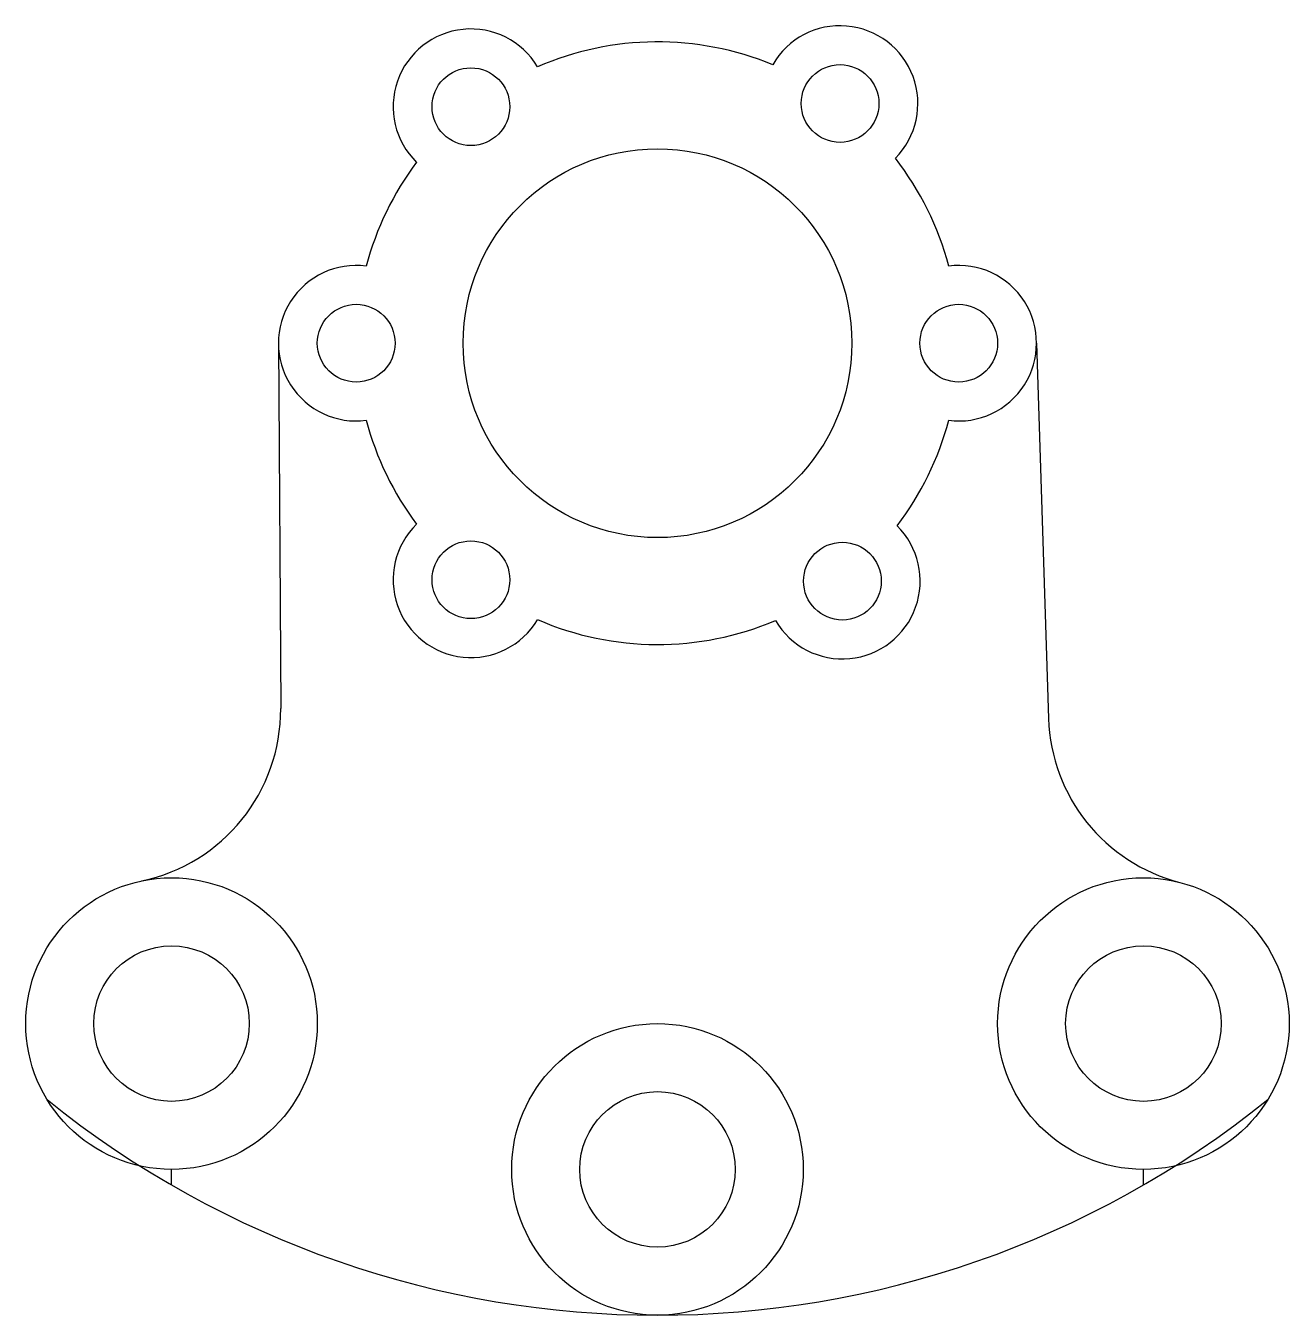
# Model space of a CAD drawing. Header units: millimetres. Extents: x 3458 to 3588, y 1413 to 1545.
import ezdxf

# ---------------------------------------------------------------- set-up
doc = ezdxf.new("R2010")
doc.units = ezdxf.units.MM

msp = doc.modelspace()

# ---------------------------------------------------------------- linework, layer by layer
for p, q in [((3483.9, 1512.78), (3484.13, 1475.19)), ((3561.9, 1512.78), (3563.14, 1474.16)), ((3472.9, 1426.18), (3472.9, 1427.78)), ((3572.9, 1426.18), (3572.9, 1427.78))]:
    msp.add_line(p, q)
for centre, radius in [((3503.7, 1537.11), 4), ((3541.69, 1537.44), 4), ((3522.9, 1512.78), 20), ((3491.9, 1512.78), 4), ((3553.9, 1512.78), 4), ((3503.7, 1488.44), 4), ((3541.93, 1488.3), 4), ((3472.9, 1442.78), 15), ((3572.9, 1442.78), 15), ((3472.9, 1442.78), 8), ((3572.9, 1442.78), 8), ((3522.9, 1427.78), 15), ((3522.9, 1427.78), 8)]:
    msp.add_circle(centre, radius)
for centre, radius, start, end in [((3503.7, 1537.11), 8, 30.8633, 225.6907), ((3541.69, 1537.44), 8, 315.2759, 150.1032), ((3522.9, 1512.78), 31, 67.5169, 113.4496), ((3522.9, 1512.78), 31, 143.1043, 165.1727), ((3522.9, 1512.78), 31, 14.8273, 37.8622), ((3491.9, 1512.78), 8, 82.5863, 277.4137), ((3553.9, 1512.78), 8, 262.5863, 97.4137), ((3522.9, 1512.78), 31, 194.8273, 216.8957), ((3522.9, 1512.78), 31, 322.6894, 345.1727), ((3503.7, 1488.44), 8, 134.3093, 329.1367), ((3541.93, 1488.3), 8, 210.4484, 45.2757), ((3522.9, 1512.78), 31, 246.5504, 293.0347), ((3466.13, 1475.08), 18, 281.8363, 0.3518), ((3581.13, 1474.74), 18, 181.8293, 255.5688), ((3522.9, 1512.78), 100, 231.098, 308.902)]:
    msp.add_arc(centre, radius, start, end)

doc.saveas('drawing.dxf')
